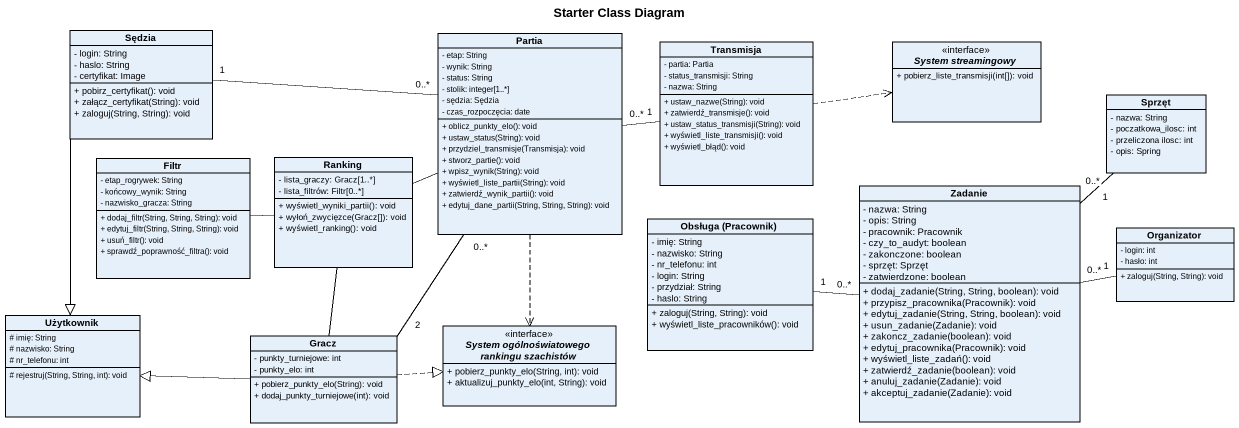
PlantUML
@startuml
title Starter Class Diagram
hide circle
hide empty members
skinparam classAttributeIconSize 0
class Sędzia {
  - login: String
  - haslo: String
  - certyfikat: Image
  + pobirz_certyfikat(): void
  + załącz_certyfikat(String): void
  + zaloguj(String, String): void
}
class Partia {
  - etap: String
  - wynik: String
  - status: String
  - stolik: integer[1..*]
  - sędzia: Sędzia
  - czas_rozpoczęcia: date
  + oblicz_punkty_elo(): void
  + ustaw_status(String): void
  + przydziel_transmisje(Transmisja): void
  + stworz_partie(): void
  + wpisz_wynik(String): void
  + wyświetl_liste_partii(String): void
  + zatwierdź_wynik_partii(): void
  + edytuj_dane_partii(String, String, String): void
}
class Transmisja {
  - partia: Partia
  - status_transmisji: String
  - nazwa: String
  + ustaw_nazwe(String): void
  + zatwierdź_transmisje(): void
  + ustaw_status_transmisji(String): void
  + wyświetl_liste_transmisji(): void
  + wyświetl_błąd(): void
}
interface "System streamingowy" as System_streamingowy {
  + pobierz_liste_transmisji(int[]): void
}
class Sprzęt {
  - nazwa: String
  - poczatkowa_ilosc: int
  - przeliczona ilosc: int
  - opis: Spring
}
class Filtr {
  - etap_rogrywek: String
  - końcowy_wynik: String
  - nazwisko_gracza: String
  + dodaj_filtr(String, String, String): void
  + edytuj_filtr(String, String, String): void
  + usuń_filtr(): void
  + sprawdź_poprawność_filtra(): void
}
class Ranking {
  - lista_graczy: Gracz[1..*]
  - lista_filtrów: Filtr[0..*]
  + wyświetl_wyniki_partii(): void
  + wyłoń_zwycięzce(Gracz[]): void
  + wyświetl_ranking(): void
}
class Zadanie {
  - nazwa: String
  - opis: String
  - pracownik: Pracownik
  - czy_to_audyt: boolean
  - zakonczone: boolean
  - sprzęt: Sprzęt
  - zatwierdzone: boolean
  + dodaj_zadanie(String, String, boolean): void
  + przypisz_pracownika(Pracownik): void
  + edytuj_zadanie(String, String, boolean): void
  + usun_zadanie(Zadanie): void
  + zakoncz_zadanie(boolean): void
  + edytuj_pracownika(Pracownik): void
  + wyświetl_liste_zadań(): void
  + zatwierdź_zadanie(boolean): void
  + anuluj_zadanie(Zadanie): void
  + akceptuj_zadanie(Zadanie): void
}
class "Obsługa (Pracownik)" as Obsługa_Pracownik {
  - imię: String
  - nazwisko: String
  - nr_telefonu: int
  - login: String
  - przydział: String
  - haslo: String
  + zaloguj(String, String): void
  + wyświetl_liste_pracowników(): void
}
class Organizator {
  - login: int
  - hasło: int
  + zaloguj(String, String): void
}
class Użytkownik {
  # imię: String
  # nazwisko: String
  # nr_telefonu: int
  # rejestruj(String, String, int): void
}
class Gracz {
  - punkty_turniejowe: int
  - punkty_elo: int
  + pobierz_punkty_elo(String): void
  + dodaj_punkty_turniejowe(int): void
}
interface "System ogólnoświatowego rankingu szachistów" as System_ogólnoświatowego {
  + pobierz_punkty_elo(String, int): void
  + aktualizuj_punkty_elo(int, String): void
}
Sędzia "1" -right- "0..*" Partia
Sędzia --|> Użytkownik
Partia "0..*" -right- "1" Transmisja
Partia ..> System_ogólnoświatowego
Transmisja .right.> System_streamingowy
Sprzęt "1" -- "0..*" Zadanie
Filtr -right- Ranking
Ranking -right- Partia
Ranking -- Gracz
Zadanie "0..*" -left- "1" Obsługa_Pracownik
Organizator "1" -left- "0..*" Zadanie
Gracz "2" -up- "0..*" Partia
Gracz -left-|> Użytkownik
Gracz .right.|> System_ogólnoświatowego
@enduml
